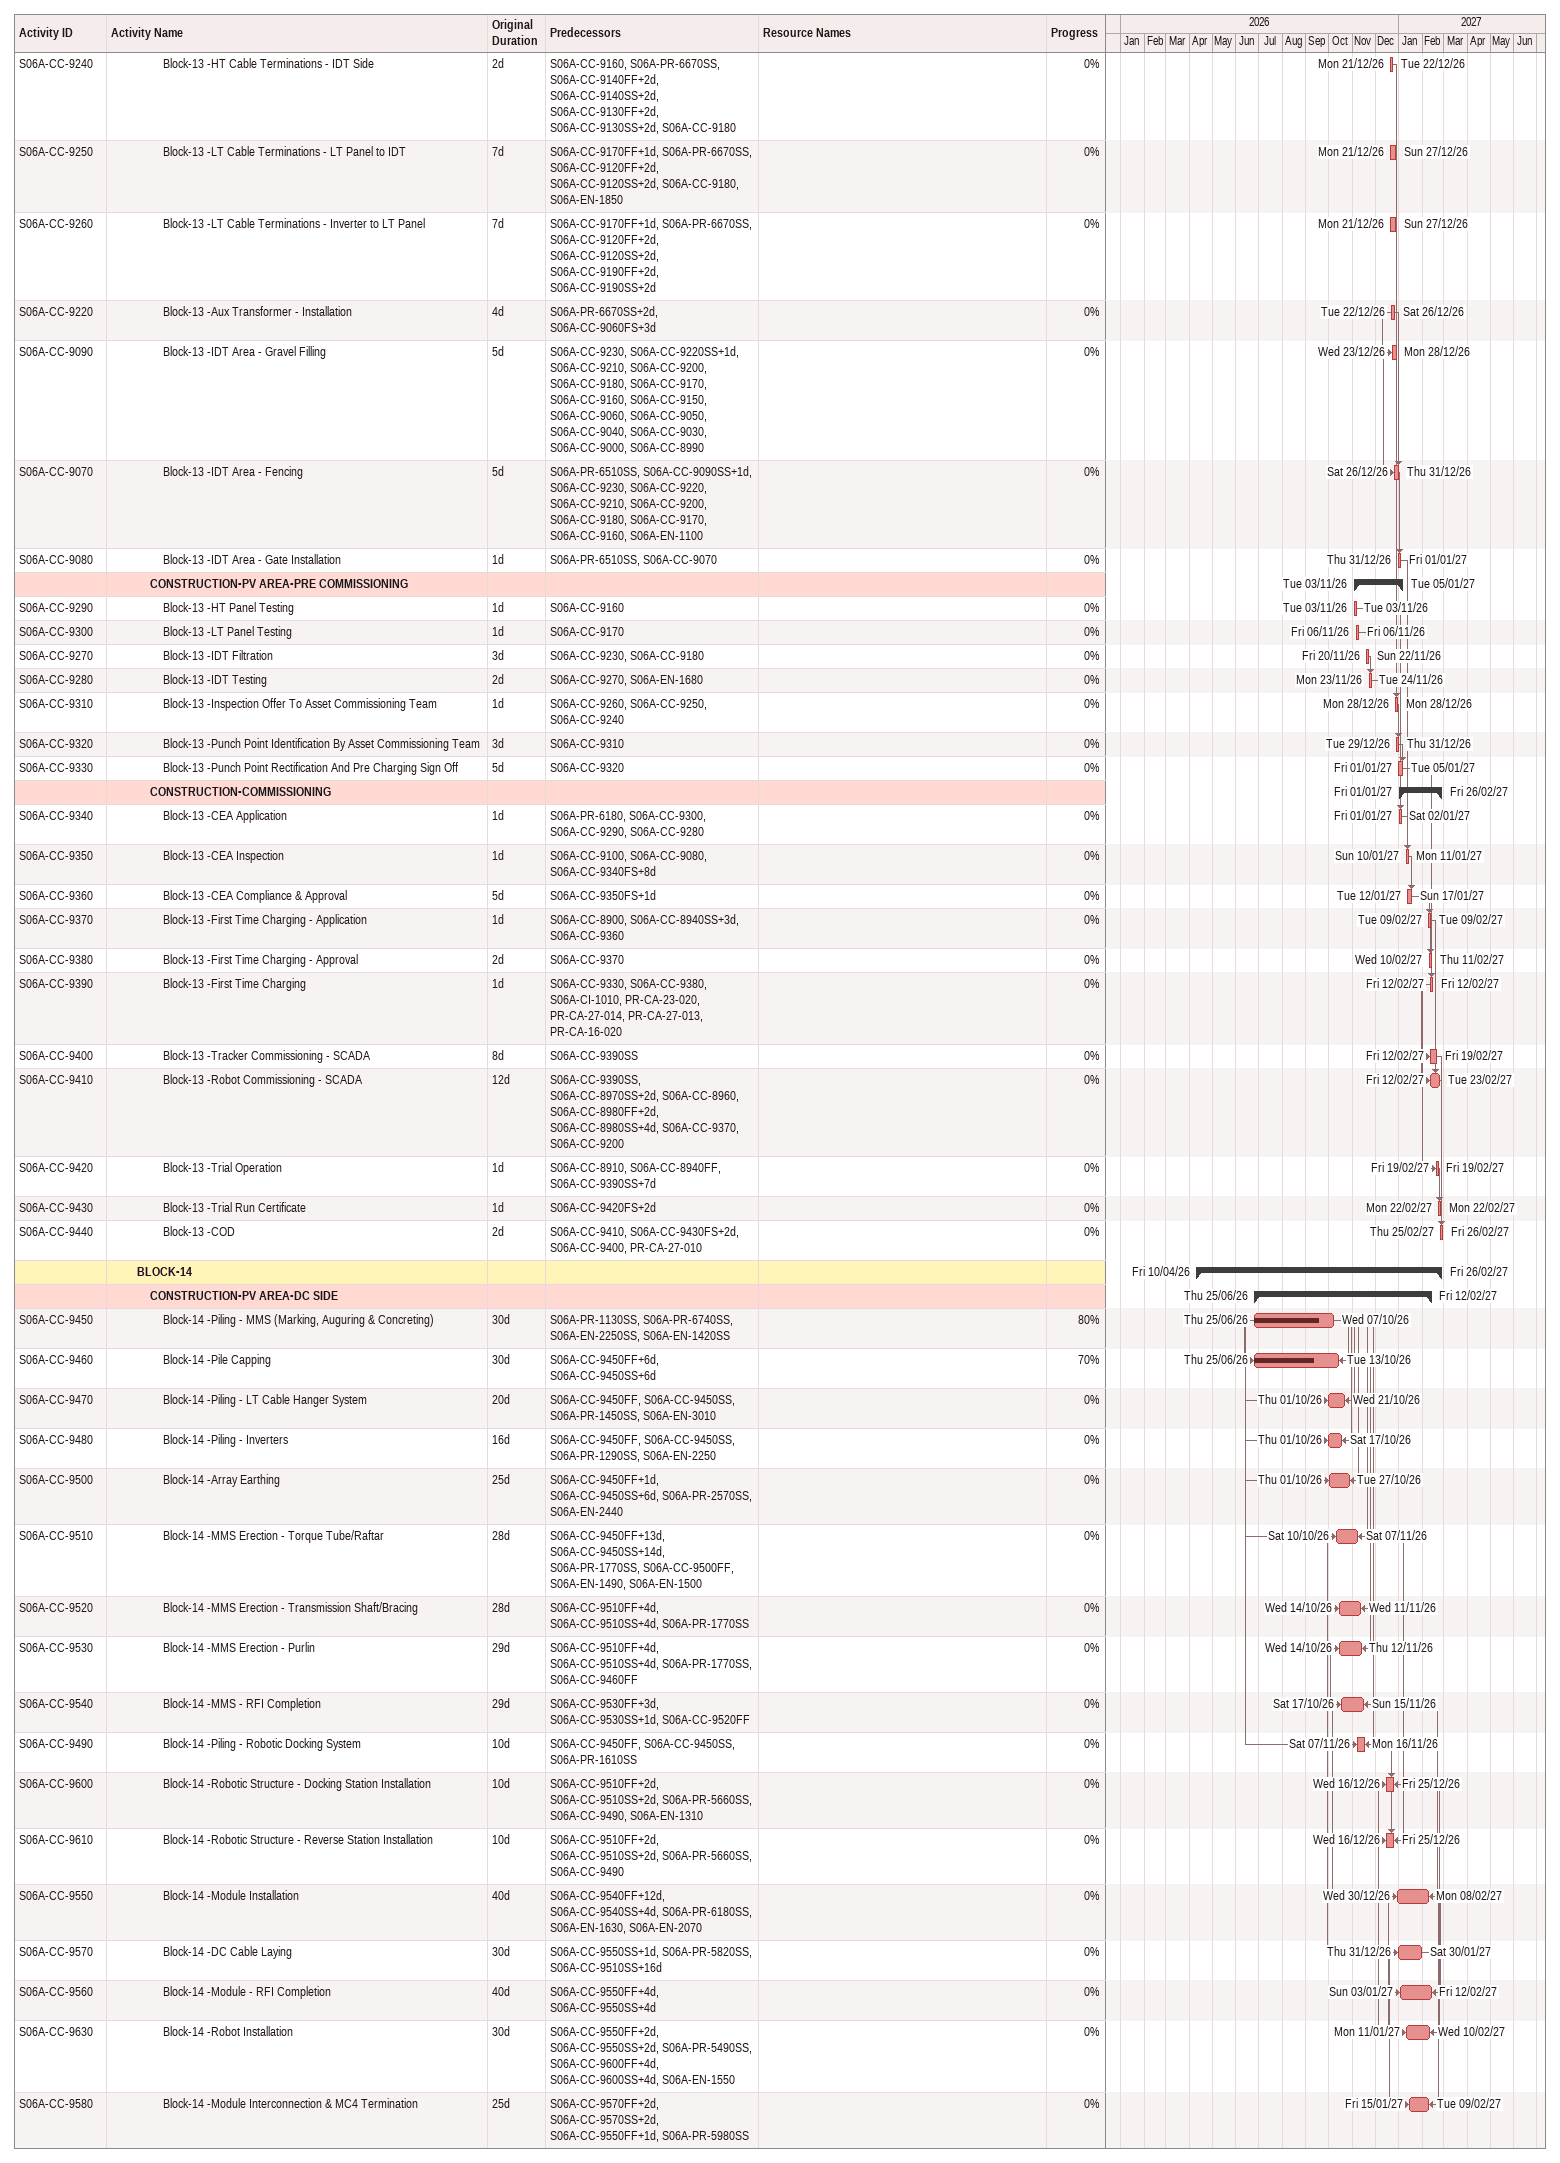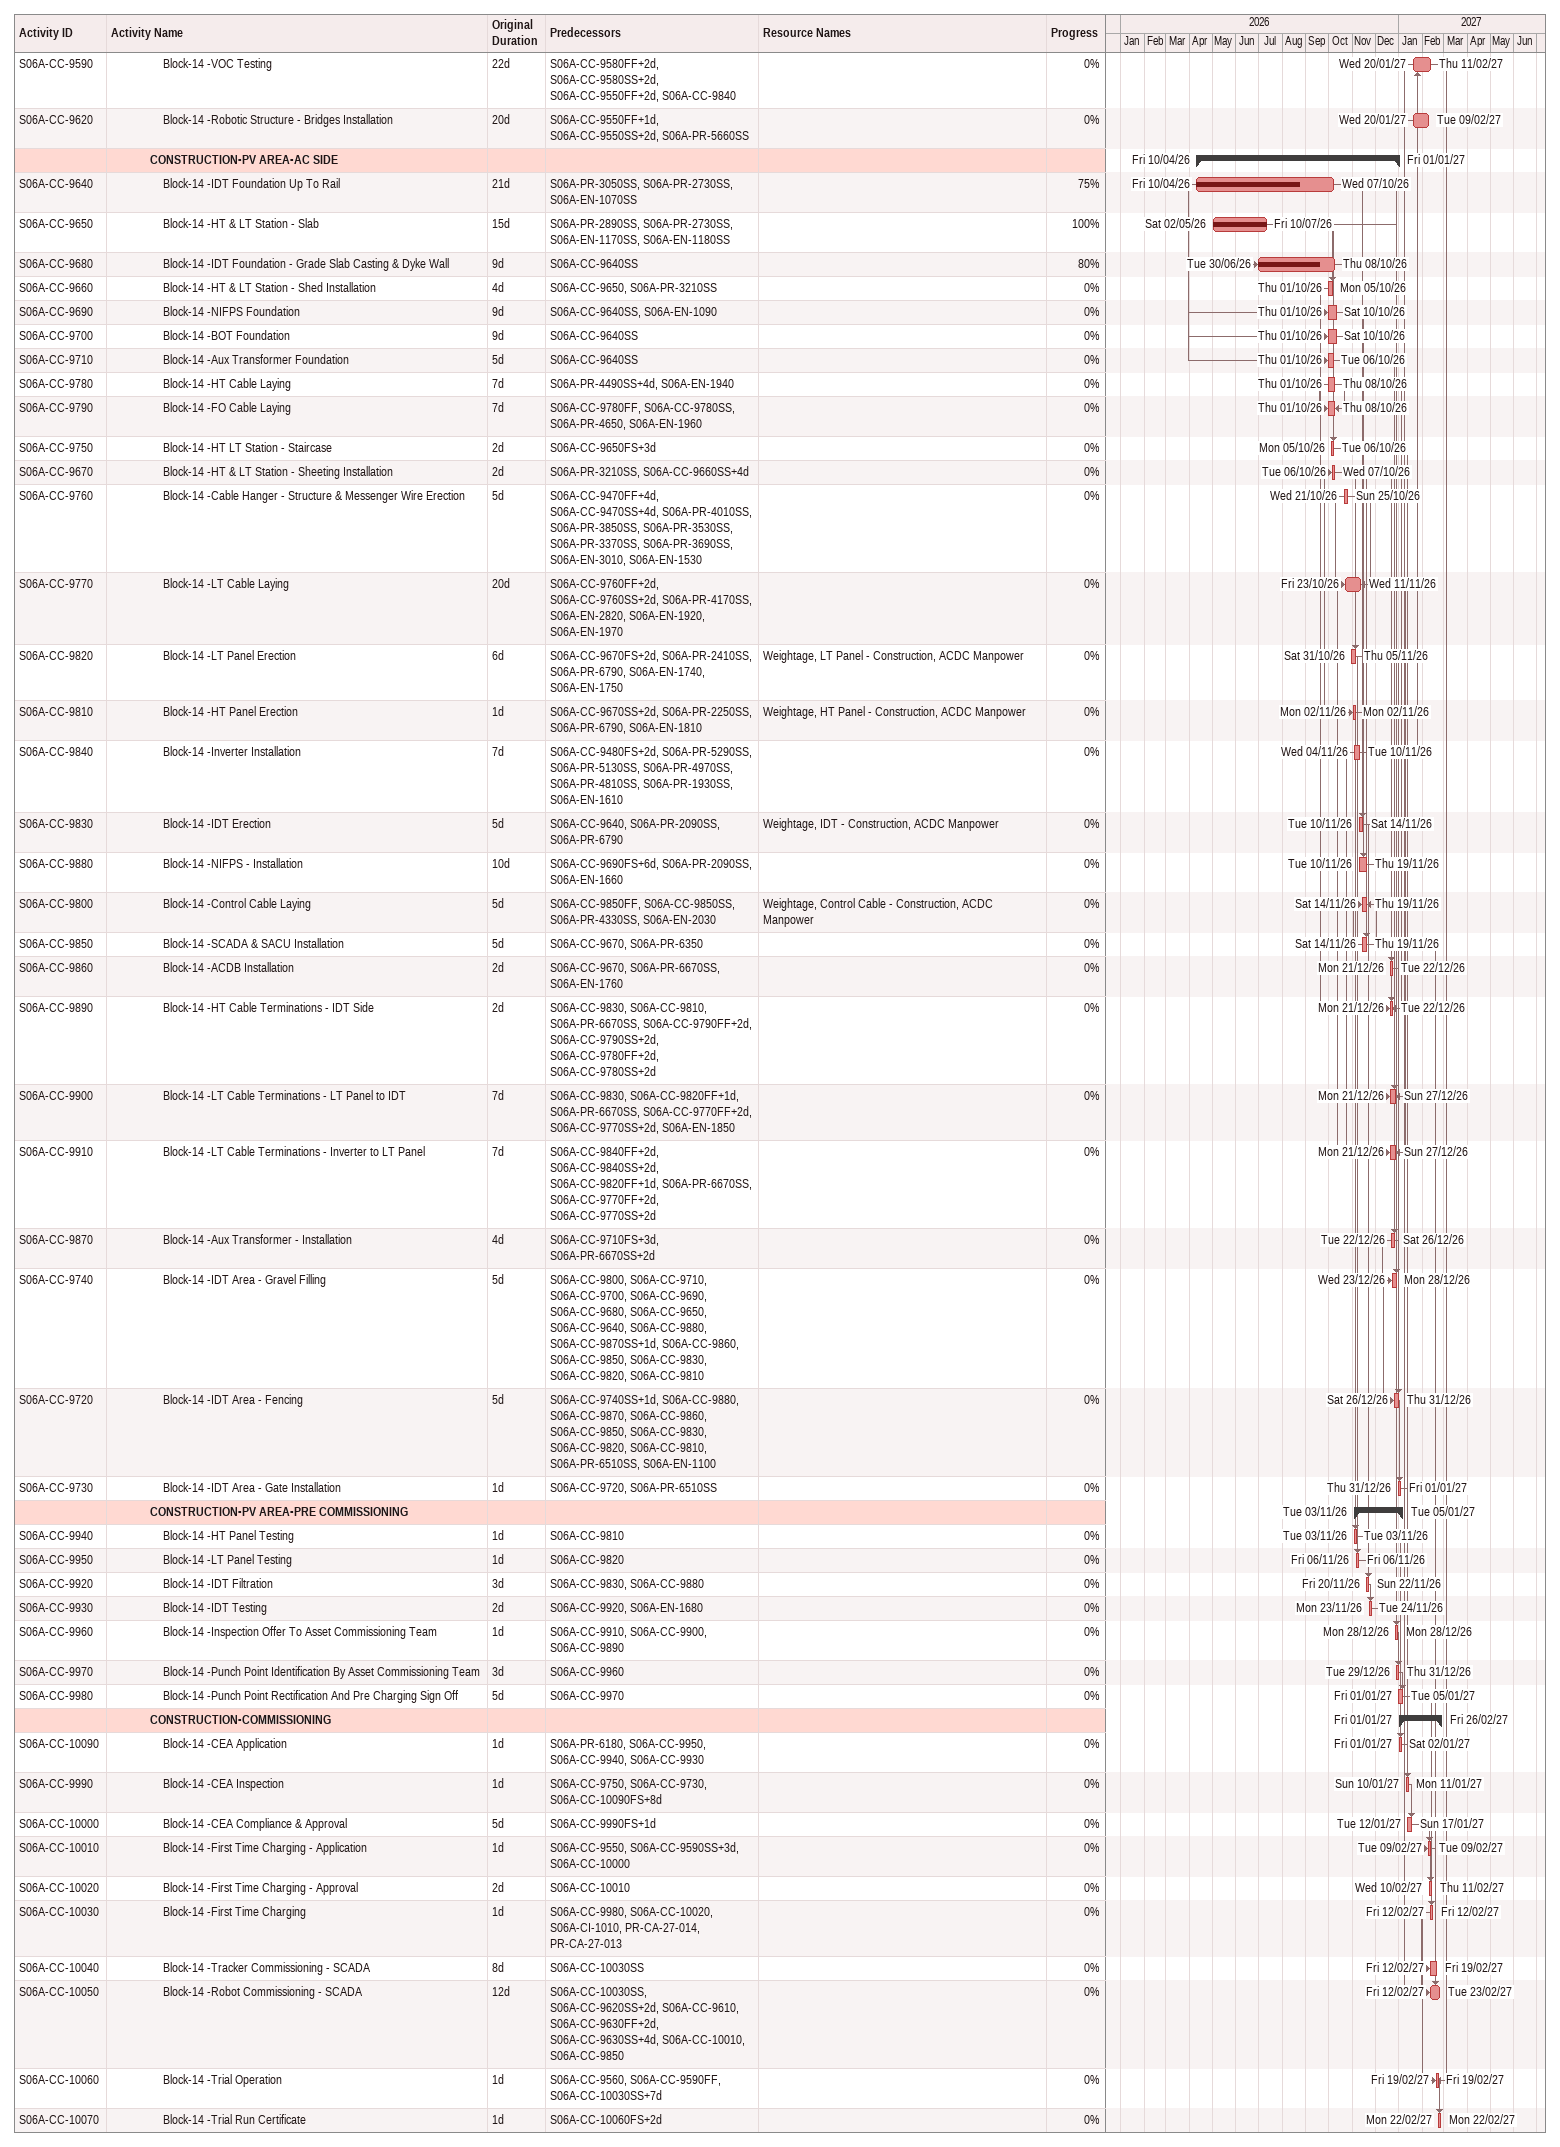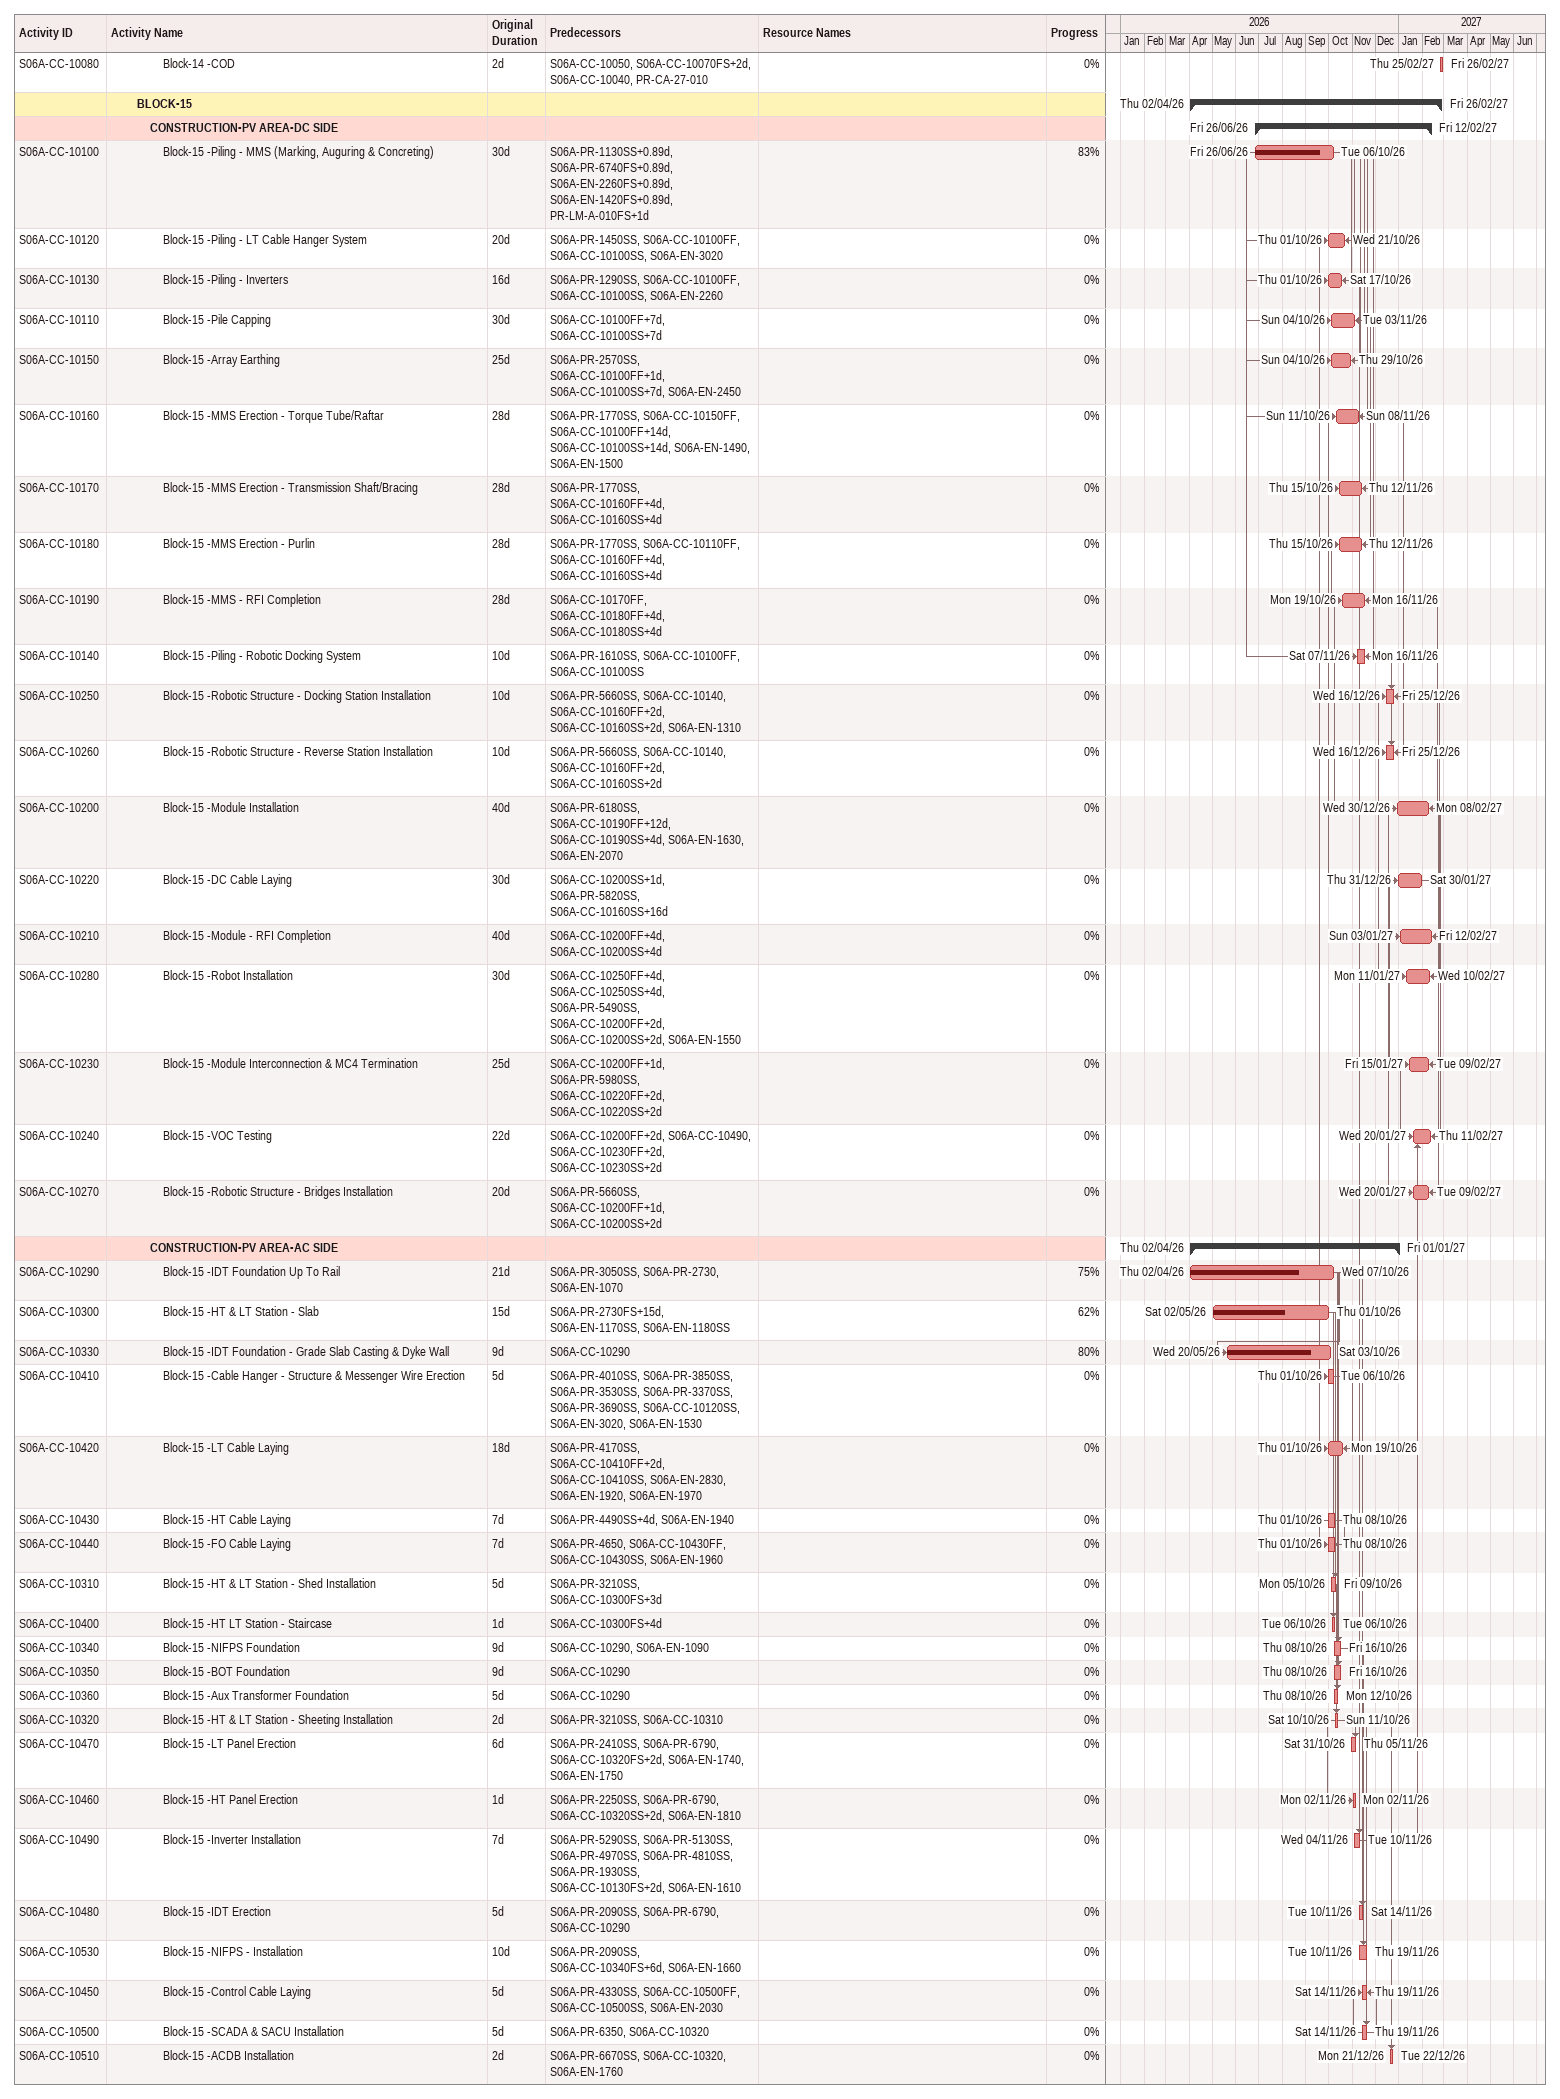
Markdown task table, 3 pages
| ID | Level | Task | Original duration | Start | Finish | Predecessors | Resources | % complete |
|---|---|---|---|---|---|---|---|---|
| S06A-CC-9240 | 5 | Block-13 -HT Cable Terminations - IDT Side | 2d | 2026-12-21 | 2026-12-22 | S06A-CC-9160, S06A-PR-6670SS, S06A-CC-9140FF+2d, S06A-CC-9140SS+2d, S06A-CC-9130FF+2d, S06A-CC-9130SS+2d, S06A-CC-9180 |  | 0 |
| S06A-CC-9250 | 5 | Block-13 -LT Cable Terminations - LT Panel to IDT | 7d | 2026-12-21 | 2026-12-27 | S06A-CC-9170FF+1d, S06A-PR-6670SS, S06A-CC-9120FF+2d, S06A-CC-9120SS+2d, S06A-CC-9180, S06A-EN-1850 |  | 0 |
| S06A-CC-9260 | 5 | Block-13 -LT Cable Terminations - Inverter to LT Panel | 7d | 2026-12-21 | 2026-12-27 | S06A-CC-9170FF+1d, S06A-PR-6670SS, S06A-CC-9120FF+2d, S06A-CC-9120SS+2d, S06A-CC-9190FF+2d, S06A-CC-9190SS+2d |  | 0 |
| S06A-CC-9220 | 5 | Block-13 -Aux Transformer - Installation | 4d | 2026-12-22 | 2026-12-26 | S06A-PR-6670SS+2d, S06A-CC-9060FS+3d |  | 0 |
| S06A-CC-9090 | 5 | Block-13 -IDT Area - Gravel Filling | 5d | 2026-12-23 | 2026-12-28 | S06A-CC-9230, S06A-CC-9220SS+1d, S06A-CC-9210, S06A-CC-9200, S06A-CC-9180, S06A-CC-9170, S06A-CC-9160, S06A-CC-9150, S06A-CC-9060, S06A-CC-9050, S06A-CC-9040, S06A-CC-9030, S06A-CC-9000, S06A-CC-8990 |  | 0 |
| S06A-CC-9070 | 5 | Block-13 -IDT Area - Fencing | 5d | 2026-12-26 | 2026-12-31 | S06A-PR-6510SS, S06A-CC-9090SS+1d, S06A-CC-9230, S06A-CC-9220, S06A-CC-9210, S06A-CC-9200, S06A-CC-9180, S06A-CC-9170, S06A-CC-9160, S06A-EN-1100 |  | 0 |
| S06A-CC-9080 | 5 | Block-13 -IDT Area - Gate Installation | 1d | 2026-12-31 | 2027-01-01 | S06A-PR-6510SS, S06A-CC-9070 |  | 0 |
|  | 4 | **CONSTRUCTION-PV AREA-PRE COMMISSIONING** |  | 2026-11-03 | 2027-01-05 |  |  |  |
| S06A-CC-9290 | 5 | Block-13 -HT Panel Testing | 1d | 2026-11-03 | 2026-11-03 | S06A-CC-9160 |  | 0 |
| S06A-CC-9300 | 5 | Block-13 -LT Panel Testing | 1d | 2026-11-06 | 2026-11-06 | S06A-CC-9170 |  | 0 |
| S06A-CC-9270 | 5 | Block-13 -IDT Filtration | 3d | 2026-11-20 | 2026-11-22 | S06A-CC-9230, S06A-CC-9180 |  | 0 |
| S06A-CC-9280 | 5 | Block-13 -IDT Testing | 2d | 2026-11-23 | 2026-11-24 | S06A-CC-9270, S06A-EN-1680 |  | 0 |
| S06A-CC-9310 | 5 | Block-13 -Inspection Offer To Asset Commissioning Team | 1d | 2026-12-28 | 2026-12-28 | S06A-CC-9260, S06A-CC-9250, S06A-CC-9240 |  | 0 |
| S06A-CC-9320 | 5 | Block-13 -Punch Point Identification By Asset Commissioning Team | 3d | 2026-12-29 | 2026-12-31 | S06A-CC-9310 |  | 0 |
| S06A-CC-9330 | 5 | Block-13 -Punch Point Rectification And Pre Charging Sign Off | 5d | 2027-01-01 | 2027-01-05 | S06A-CC-9320 |  | 0 |
|  | 4 | **CONSTRUCTION-COMMISSIONING** |  | 2027-01-01 | 2027-02-26 |  |  |  |
| S06A-CC-9340 | 5 | Block-13 -CEA Application | 1d | 2027-01-01 | 2027-01-02 | S06A-PR-6180, S06A-CC-9300, S06A-CC-9290, S06A-CC-9280 |  | 0 |
| S06A-CC-9350 | 5 | Block-13 -CEA Inspection | 1d | 2027-01-10 | 2027-01-11 | S06A-CC-9100, S06A-CC-9080, S06A-CC-9340FS+8d |  | 0 |
| S06A-CC-9360 | 5 | Block-13 -CEA Compliance & Approval | 5d | 2027-01-12 | 2027-01-17 | S06A-CC-9350FS+1d |  | 0 |
| S06A-CC-9370 | 5 | Block-13 -First Time Charging - Application | 1d | 2027-02-09 | 2027-02-09 | S06A-CC-8900, S06A-CC-8940SS+3d, S06A-CC-9360 |  | 0 |
| S06A-CC-9380 | 5 | Block-13 -First Time Charging - Approval | 2d | 2027-02-10 | 2027-02-11 | S06A-CC-9370 |  | 0 |
| S06A-CC-9390 | 5 | Block-13 -First Time Charging | 1d | 2027-02-12 | 2027-02-12 | S06A-CC-9330, S06A-CC-9380, S06A-CI-1010, PR-CA-23-020, PR-CA-27-014, PR-CA-27-013, PR-CA-16-020 |  | 0 |
| S06A-CC-9400 | 5 | Block-13 -Tracker Commissioning - SCADA | 8d | 2027-02-12 | 2027-02-19 | S06A-CC-9390SS |  | 0 |
| S06A-CC-9410 | 5 | Block-13 -Robot Commissioning - SCADA | 12d | 2027-02-12 | 2027-02-23 | S06A-CC-9390SS, S06A-CC-8970SS+2d, S06A-CC-8960, S06A-CC-8980FF+2d, S06A-CC-8980SS+4d, S06A-CC-9370, S06A-CC-9200 |  | 0 |
| S06A-CC-9420 | 5 | Block-13 -Trial Operation | 1d | 2027-02-19 | 2027-02-19 | S06A-CC-8910, S06A-CC-8940FF, S06A-CC-9390SS+7d |  | 0 |
| S06A-CC-9430 | 5 | Block-13 -Trial Run Certificate | 1d | 2027-02-22 | 2027-02-22 | S06A-CC-9420FS+2d |  | 0 |
| S06A-CC-9440 | 5 | Block-13 -COD | 2d | 2027-02-25 | 2027-02-26 | S06A-CC-9410, S06A-CC-9430FS+2d, S06A-CC-9400, PR-CA-27-010 |  | 0 |
|  | 3 | **BLOCK-14** |  | 2026-04-10 | 2027-02-26 |  |  |  |
|  | 4 | **CONSTRUCTION-PV AREA-DC SIDE** |  | 2026-06-25 | 2027-02-12 |  |  |  |
| S06A-CC-9450 | 5 | Block-14 -Piling - MMS (Marking, Auguring & Concreting) | 30d | 2026-06-25 | 2026-10-07 | S06A-PR-1130SS, S06A-PR-6740SS, S06A-EN-2250SS, S06A-EN-1420SS |  | 80 |
| S06A-CC-9460 | 5 | Block-14 -Pile Capping | 30d | 2026-06-25 | 2026-10-13 | S06A-CC-9450FF+6d, S06A-CC-9450SS+6d |  | 70 |
| S06A-CC-9470 | 5 | Block-14 -Piling - LT Cable Hanger System | 20d | 2026-10-01 | 2026-10-21 | S06A-CC-9450FF, S06A-CC-9450SS, S06A-PR-1450SS, S06A-EN-3010 |  | 0 |
| S06A-CC-9480 | 5 | Block-14 -Piling - Inverters | 16d | 2026-10-01 | 2026-10-17 | S06A-CC-9450FF, S06A-CC-9450SS, S06A-PR-1290SS, S06A-EN-2250 |  | 0 |
| S06A-CC-9500 | 5 | Block-14 -Array Earthing | 25d | 2026-10-01 | 2026-10-27 | S06A-CC-9450FF+1d, S06A-CC-9450SS+6d, S06A-PR-2570SS, S06A-EN-2440 |  | 0 |
| S06A-CC-9510 | 5 | Block-14 -MMS Erection - Torque Tube/Raftar | 28d | 2026-10-10 | 2026-11-07 | S06A-CC-9450FF+13d, S06A-CC-9450SS+14d, S06A-PR-1770SS, S06A-CC-9500FF, S06A-EN-1490, S06A-EN-1500 |  | 0 |
| S06A-CC-9520 | 5 | Block-14 -MMS Erection - Transmission Shaft/Bracing | 28d | 2026-10-14 | 2026-11-11 | S06A-CC-9510FF+4d, S06A-CC-9510SS+4d, S06A-PR-1770SS |  | 0 |
| S06A-CC-9530 | 5 | Block-14 -MMS Erection - Purlin | 29d | 2026-10-14 | 2026-11-12 | S06A-CC-9510FF+4d, S06A-CC-9510SS+4d, S06A-PR-1770SS, S06A-CC-9460FF |  | 0 |
| S06A-CC-9540 | 5 | Block-14 -MMS - RFI Completion | 29d | 2026-10-17 | 2026-11-15 | S06A-CC-9530FF+3d, S06A-CC-9530SS+1d, S06A-CC-9520FF |  | 0 |
| S06A-CC-9490 | 5 | Block-14 -Piling - Robotic Docking System | 10d | 2026-11-07 | 2026-11-16 | S06A-CC-9450FF, S06A-CC-9450SS, S06A-PR-1610SS |  | 0 |
| S06A-CC-9600 | 5 | Block-14 -Robotic Structure - Docking Station Installation | 10d | 2026-12-16 | 2026-12-25 | S06A-CC-9510FF+2d, S06A-CC-9510SS+2d, S06A-PR-5660SS, S06A-CC-9490, S06A-EN-1310 |  | 0 |
| S06A-CC-9610 | 5 | Block-14 -Robotic Structure - Reverse Station Installation | 10d | 2026-12-16 | 2026-12-25 | S06A-CC-9510FF+2d, S06A-CC-9510SS+2d, S06A-PR-5660SS, S06A-CC-9490 |  | 0 |
| S06A-CC-9550 | 5 | Block-14 -Module Installation | 40d | 2026-12-30 | 2027-02-08 | S06A-CC-9540FF+12d, S06A-CC-9540SS+4d, S06A-PR-6180SS, S06A-EN-1630, S06A-EN-2070 |  | 0 |
| S06A-CC-9570 | 5 | Block-14 -DC Cable Laying | 30d | 2026-12-31 | 2027-01-30 | S06A-CC-9550SS+1d, S06A-PR-5820SS, S06A-CC-9510SS+16d |  | 0 |
| S06A-CC-9560 | 5 | Block-14 -Module - RFI Completion | 40d | 2027-01-03 | 2027-02-12 | S06A-CC-9550FF+4d, S06A-CC-9550SS+4d |  | 0 |
| S06A-CC-9630 | 5 | Block-14 -Robot Installation | 30d | 2027-01-11 | 2027-02-10 | S06A-CC-9550FF+2d, S06A-CC-9550SS+2d, S06A-PR-5490SS, S06A-CC-9600FF+4d, S06A-CC-9600SS+4d, S06A-EN-1550 |  | 0 |
| S06A-CC-9580 | 5 | Block-14 -Module Interconnection & MC4 Termination | 25d | 2027-01-15 | 2027-02-09 | S06A-CC-9570FF+2d, S06A-CC-9570SS+2d, S06A-CC-9550FF+1d, S06A-PR-5980SS |  | 0 |
| S06A-CC-9590 | 5 | Block-14 -VOC Testing | 22d | 2027-01-20 | 2027-02-11 | S06A-CC-9580FF+2d, S06A-CC-9580SS+2d, S06A-CC-9550FF+2d, S06A-CC-9840 |  | 0 |
| S06A-CC-9620 | 5 | Block-14 -Robotic Structure - Bridges Installation | 20d | 2027-01-20 | 2027-02-09 | S06A-CC-9550FF+1d, S06A-CC-9550SS+2d, S06A-PR-5660SS |  | 0 |
|  | 4 | **CONSTRUCTION-PV AREA-AC SIDE** |  | 2026-04-10 | 2027-01-01 |  |  |  |
| S06A-CC-9640 | 5 | Block-14 -IDT Foundation Up To Rail | 21d | 2026-04-10 | 2026-10-07 | S06A-PR-3050SS, S06A-PR-2730SS, S06A-EN-1070SS |  | 75 |
| S06A-CC-9650 | 5 | Block-14 -HT & LT Station - Slab | 15d | 2026-05-02 | 2026-07-10 | S06A-PR-2890SS, S06A-PR-2730SS, S06A-EN-1170SS, S06A-EN-1180SS |  | 100 |
| S06A-CC-9680 | 5 | Block-14 -IDT Foundation - Grade Slab Casting & Dyke Wall | 9d | 2026-06-30 | 2026-10-08 | S06A-CC-9640SS |  | 80 |
| S06A-CC-9660 | 5 | Block-14 -HT & LT Station - Shed Installation | 4d | 2026-10-01 | 2026-10-05 | S06A-CC-9650, S06A-PR-3210SS |  | 0 |
| S06A-CC-9690 | 5 | Block-14 -NIFPS Foundation | 9d | 2026-10-01 | 2026-10-10 | S06A-CC-9640SS, S06A-EN-1090 |  | 0 |
| S06A-CC-9700 | 5 | Block-14 -BOT Foundation | 9d | 2026-10-01 | 2026-10-10 | S06A-CC-9640SS |  | 0 |
| S06A-CC-9710 | 5 | Block-14 -Aux Transformer Foundation | 5d | 2026-10-01 | 2026-10-06 | S06A-CC-9640SS |  | 0 |
| S06A-CC-9780 | 5 | Block-14 -HT Cable Laying | 7d | 2026-10-01 | 2026-10-08 | S06A-PR-4490SS+4d, S06A-EN-1940 |  | 0 |
| S06A-CC-9790 | 5 | Block-14 -FO Cable Laying | 7d | 2026-10-01 | 2026-10-08 | S06A-CC-9780FF, S06A-CC-9780SS, S06A-PR-4650, S06A-EN-1960 |  | 0 |
| S06A-CC-9750 | 5 | Block-14 -HT LT Station - Staircase | 2d | 2026-10-05 | 2026-10-06 | S06A-CC-9650FS+3d |  | 0 |
| S06A-CC-9670 | 5 | Block-14 -HT & LT Station - Sheeting Installation | 2d | 2026-10-06 | 2026-10-07 | S06A-PR-3210SS, S06A-CC-9660SS+4d |  | 0 |
| S06A-CC-9760 | 5 | Block-14 -Cable Hanger - Structure & Messenger Wire Erection | 5d | 2026-10-21 | 2026-10-25 | S06A-CC-9470FF+4d, S06A-CC-9470SS+4d, S06A-PR-4010SS, S06A-PR-3850SS, S06A-PR-3530SS, S06A-PR-3370SS, S06A-PR-3690SS, S06A-EN-3010, S06A-EN-1530 |  | 0 |
| S06A-CC-9770 | 5 | Block-14 -LT Cable Laying | 20d | 2026-10-23 | 2026-11-11 | S06A-CC-9760FF+2d, S06A-CC-9760SS+2d, S06A-PR-4170SS, S06A-EN-2820, S06A-EN-1920, S06A-EN-1970 |  | 0 |
| S06A-CC-9820 | 5 | Block-14 -LT Panel Erection | 6d | 2026-10-31 | 2026-11-05 | S06A-CC-9670FS+2d, S06A-PR-2410SS, S06A-PR-6790, S06A-EN-1740, S06A-EN-1750 | Weightage, LT Panel - Construction, ACDC Manpower | 0 |
| S06A-CC-9810 | 5 | Block-14 -HT Panel Erection | 1d | 2026-11-02 | 2026-11-02 | S06A-CC-9670SS+2d, S06A-PR-2250SS, S06A-PR-6790, S06A-EN-1810 | Weightage, HT Panel - Construction, ACDC Manpower | 0 |
| S06A-CC-9840 | 5 | Block-14 -Inverter Installation | 7d | 2026-11-04 | 2026-11-10 | S06A-CC-9480FS+2d, S06A-PR-5290SS, S06A-PR-5130SS, S06A-PR-4970SS, S06A-PR-4810SS, S06A-PR-1930SS, S06A-EN-1610 |  | 0 |
| S06A-CC-9830 | 5 | Block-14 -IDT Erection | 5d | 2026-11-10 | 2026-11-14 | S06A-CC-9640, S06A-PR-2090SS, S06A-PR-6790 | Weightage, IDT - Construction, ACDC Manpower | 0 |
| S06A-CC-9880 | 5 | Block-14 -NIFPS - Installation | 10d | 2026-11-10 | 2026-11-19 | S06A-CC-9690FS+6d, S06A-PR-2090SS, S06A-EN-1660 |  | 0 |
| S06A-CC-9800 | 5 | Block-14 -Control Cable Laying | 5d | 2026-11-14 | 2026-11-19 | S06A-CC-9850FF, S06A-CC-9850SS, S06A-PR-4330SS, S06A-EN-2030 | Weightage, Control Cable - Construction, ACDC Manpower | 0 |
| S06A-CC-9850 | 5 | Block-14 -SCADA & SACU Installation | 5d | 2026-11-14 | 2026-11-19 | S06A-CC-9670, S06A-PR-6350 |  | 0 |
| S06A-CC-9860 | 5 | Block-14 -ACDB Installation | 2d | 2026-12-21 | 2026-12-22 | S06A-CC-9670, S06A-PR-6670SS, S06A-EN-1760 |  | 0 |
| S06A-CC-9890 | 5 | Block-14 -HT Cable Terminations - IDT Side | 2d | 2026-12-21 | 2026-12-22 | S06A-CC-9830, S06A-CC-9810, S06A-PR-6670SS, S06A-CC-9790FF+2d, S06A-CC-9790SS+2d, S06A-CC-9780FF+2d, S06A-CC-9780SS+2d |  | 0 |
| S06A-CC-9900 | 5 | Block-14 -LT Cable Terminations - LT Panel to IDT | 7d | 2026-12-21 | 2026-12-27 | S06A-CC-9830, S06A-CC-9820FF+1d, S06A-PR-6670SS, S06A-CC-9770FF+2d, S06A-CC-9770SS+2d, S06A-EN-1850 |  | 0 |
| S06A-CC-9910 | 5 | Block-14 -LT Cable Terminations - Inverter to LT Panel | 7d | 2026-12-21 | 2026-12-27 | S06A-CC-9840FF+2d, S06A-CC-9840SS+2d, S06A-CC-9820FF+1d, S06A-PR-6670SS, S06A-CC-9770FF+2d, S06A-CC-9770SS+2d |  | 0 |
| S06A-CC-9870 | 5 | Block-14 -Aux Transformer - Installation | 4d | 2026-12-22 | 2026-12-26 | S06A-CC-9710FS+3d, S06A-PR-6670SS+2d |  | 0 |
| S06A-CC-9740 | 5 | Block-14 -IDT Area - Gravel Filling | 5d | 2026-12-23 | 2026-12-28 | S06A-CC-9800, S06A-CC-9710, S06A-CC-9700, S06A-CC-9690, S06A-CC-9680, S06A-CC-9650, S06A-CC-9640, S06A-CC-9880, S06A-CC-9870SS+1d, S06A-CC-9860, S06A-CC-9850, S06A-CC-9830, S06A-CC-9820, S06A-CC-9810 |  | 0 |
| S06A-CC-9720 | 5 | Block-14 -IDT Area - Fencing | 5d | 2026-12-26 | 2026-12-31 | S06A-CC-9740SS+1d, S06A-CC-9880, S06A-CC-9870, S06A-CC-9860, S06A-CC-9850, S06A-CC-9830, S06A-CC-9820, S06A-CC-9810, S06A-PR-6510SS, S06A-EN-1100 |  | 0 |
| S06A-CC-9730 | 5 | Block-14 -IDT Area - Gate Installation | 1d | 2026-12-31 | 2027-01-01 | S06A-CC-9720, S06A-PR-6510SS |  | 0 |
|  | 4 | **CONSTRUCTION-PV AREA-PRE COMMISSIONING** |  | 2026-11-03 | 2027-01-05 |  |  |  |
| S06A-CC-9940 | 5 | Block-14 -HT Panel Testing | 1d | 2026-11-03 | 2026-11-03 | S06A-CC-9810 |  | 0 |
| S06A-CC-9950 | 5 | Block-14 -LT Panel Testing | 1d | 2026-11-06 | 2026-11-06 | S06A-CC-9820 |  | 0 |
| S06A-CC-9920 | 5 | Block-14 -IDT Filtration | 3d | 2026-11-20 | 2026-11-22 | S06A-CC-9830, S06A-CC-9880 |  | 0 |
| S06A-CC-9930 | 5 | Block-14 -IDT Testing | 2d | 2026-11-23 | 2026-11-24 | S06A-CC-9920, S06A-EN-1680 |  | 0 |
| S06A-CC-9960 | 5 | Block-14 -Inspection Offer To Asset Commissioning Team | 1d | 2026-12-28 | 2026-12-28 | S06A-CC-9910, S06A-CC-9900, S06A-CC-9890 |  | 0 |
| S06A-CC-9970 | 5 | Block-14 -Punch Point Identification By Asset Commissioning Team | 3d | 2026-12-29 | 2026-12-31 | S06A-CC-9960 |  | 0 |
| S06A-CC-9980 | 5 | Block-14 -Punch Point Rectification And Pre Charging Sign Off | 5d | 2027-01-01 | 2027-01-05 | S06A-CC-9970 |  | 0 |
|  | 4 | **CONSTRUCTION-COMMISSIONING** |  | 2027-01-01 | 2027-02-26 |  |  |  |
| S06A-CC-10090 | 5 | Block-14 -CEA Application | 1d | 2027-01-01 | 2027-01-02 | S06A-PR-6180, S06A-CC-9950, S06A-CC-9940, S06A-CC-9930 |  | 0 |
| S06A-CC-9990 | 5 | Block-14 -CEA Inspection | 1d | 2027-01-10 | 2027-01-11 | S06A-CC-9750, S06A-CC-9730, S06A-CC-10090FS+8d |  | 0 |
| S06A-CC-10000 | 5 | Block-14 -CEA Compliance & Approval | 5d | 2027-01-12 | 2027-01-17 | S06A-CC-9990FS+1d |  | 0 |
| S06A-CC-10010 | 5 | Block-14 -First Time Charging - Application | 1d | 2027-02-09 | 2027-02-09 | S06A-CC-9550, S06A-CC-9590SS+3d, S06A-CC-10000 |  | 0 |
| S06A-CC-10020 | 5 | Block-14 -First Time Charging - Approval | 2d | 2027-02-10 | 2027-02-11 | S06A-CC-10010 |  | 0 |
| S06A-CC-10030 | 5 | Block-14 -First Time Charging | 1d | 2027-02-12 | 2027-02-12 | S06A-CC-9980, S06A-CC-10020, S06A-CI-1010, PR-CA-27-014, PR-CA-27-013 |  | 0 |
| S06A-CC-10040 | 5 | Block-14 -Tracker Commissioning - SCADA | 8d | 2027-02-12 | 2027-02-19 | S06A-CC-10030SS |  | 0 |
| S06A-CC-10050 | 5 | Block-14 -Robot Commissioning - SCADA | 12d | 2027-02-12 | 2027-02-23 | S06A-CC-10030SS, S06A-CC-9620SS+2d, S06A-CC-9610, S06A-CC-9630FF+2d, S06A-CC-9630SS+4d, S06A-CC-10010, S06A-CC-9850 |  | 0 |
| S06A-CC-10060 | 5 | Block-14 -Trial Operation | 1d | 2027-02-19 | 2027-02-19 | S06A-CC-9560, S06A-CC-9590FF, S06A-CC-10030SS+7d |  | 0 |
| S06A-CC-10070 | 5 | Block-14 -Trial Run Certificate | 1d | 2027-02-22 | 2027-02-22 | S06A-CC-10060FS+2d |  | 0 |
| S06A-CC-10080 | 5 | Block-14 -COD | 2d | 2027-02-25 | 2027-02-26 | S06A-CC-10050, S06A-CC-10070FS+2d, S06A-CC-10040, PR-CA-27-010 |  | 0 |
|  | 3 | **BLOCK-15** |  | 2026-04-02 | 2027-02-26 |  |  |  |
|  | 4 | **CONSTRUCTION-PV AREA-DC SIDE** |  | 2026-06-26 | 2027-02-12 |  |  |  |
| S06A-CC-10100 | 5 | Block-15 -Piling - MMS (Marking, Auguring & Concreting) | 30d | 2026-06-26 | 2026-10-06 | S06A-PR-1130SS+0.89d, S06A-PR-6740FS+0.89d, S06A-EN-2260FS+0.89d, S06A-EN-1420FS+0.89d, PR-LM-A-010FS+1d |  | 83 |
| S06A-CC-10120 | 5 | Block-15 -Piling - LT Cable Hanger System | 20d | 2026-10-01 | 2026-10-21 | S06A-PR-1450SS, S06A-CC-10100FF, S06A-CC-10100SS, S06A-EN-3020 |  | 0 |
| S06A-CC-10130 | 5 | Block-15 -Piling - Inverters | 16d | 2026-10-01 | 2026-10-17 | S06A-PR-1290SS, S06A-CC-10100FF, S06A-CC-10100SS, S06A-EN-2260 |  | 0 |
| S06A-CC-10110 | 5 | Block-15 -Pile Capping | 30d | 2026-10-04 | 2026-11-03 | S06A-CC-10100FF+7d, S06A-CC-10100SS+7d |  | 0 |
| S06A-CC-10150 | 5 | Block-15 -Array Earthing | 25d | 2026-10-04 | 2026-10-29 | S06A-PR-2570SS, S06A-CC-10100FF+1d, S06A-CC-10100SS+7d, S06A-EN-2450 |  | 0 |
| S06A-CC-10160 | 5 | Block-15 -MMS Erection - Torque Tube/Raftar | 28d | 2026-10-11 | 2026-11-08 | S06A-PR-1770SS, S06A-CC-10150FF, S06A-CC-10100FF+14d, S06A-CC-10100SS+14d, S06A-EN-1490, S06A-EN-1500 |  | 0 |
| S06A-CC-10170 | 5 | Block-15 -MMS Erection - Transmission Shaft/Bracing | 28d | 2026-10-15 | 2026-11-12 | S06A-PR-1770SS, S06A-CC-10160FF+4d, S06A-CC-10160SS+4d |  | 0 |
| S06A-CC-10180 | 5 | Block-15 -MMS Erection - Purlin | 28d | 2026-10-15 | 2026-11-12 | S06A-PR-1770SS, S06A-CC-10110FF, S06A-CC-10160FF+4d, S06A-CC-10160SS+4d |  | 0 |
| S06A-CC-10190 | 5 | Block-15 -MMS - RFI Completion | 28d | 2026-10-19 | 2026-11-16 | S06A-CC-10170FF, S06A-CC-10180FF+4d, S06A-CC-10180SS+4d |  | 0 |
| S06A-CC-10140 | 5 | Block-15 -Piling - Robotic Docking System | 10d | 2026-11-07 | 2026-11-16 | S06A-PR-1610SS, S06A-CC-10100FF, S06A-CC-10100SS |  | 0 |
| S06A-CC-10250 | 5 | Block-15 -Robotic Structure - Docking Station Installation | 10d | 2026-12-16 | 2026-12-25 | S06A-PR-5660SS, S06A-CC-10140, S06A-CC-10160FF+2d, S06A-CC-10160SS+2d, S06A-EN-1310 |  | 0 |
| S06A-CC-10260 | 5 | Block-15 -Robotic Structure - Reverse Station Installation | 10d | 2026-12-16 | 2026-12-25 | S06A-PR-5660SS, S06A-CC-10140, S06A-CC-10160FF+2d, S06A-CC-10160SS+2d |  | 0 |
| S06A-CC-10200 | 5 | Block-15 -Module Installation | 40d | 2026-12-30 | 2027-02-08 | S06A-PR-6180SS, S06A-CC-10190FF+12d, S06A-CC-10190SS+4d, S06A-EN-1630, S06A-EN-2070 |  | 0 |
| S06A-CC-10220 | 5 | Block-15 -DC Cable Laying | 30d | 2026-12-31 | 2027-01-30 | S06A-CC-10200SS+1d, S06A-PR-5820SS, S06A-CC-10160SS+16d |  | 0 |
| S06A-CC-10210 | 5 | Block-15 -Module - RFI Completion | 40d | 2027-01-03 | 2027-02-12 | S06A-CC-10200FF+4d, S06A-CC-10200SS+4d |  | 0 |
| S06A-CC-10280 | 5 | Block-15 -Robot Installation | 30d | 2027-01-11 | 2027-02-10 | S06A-CC-10250FF+4d, S06A-CC-10250SS+4d, S06A-PR-5490SS, S06A-CC-10200FF+2d, S06A-CC-10200SS+2d, S06A-EN-1550 |  | 0 |
| S06A-CC-10230 | 5 | Block-15 -Module Interconnection & MC4 Termination | 25d | 2027-01-15 | 2027-02-09 | S06A-CC-10200FF+1d, S06A-PR-5980SS, S06A-CC-10220FF+2d, S06A-CC-10220SS+2d |  | 0 |
| S06A-CC-10240 | 5 | Block-15 -VOC Testing | 22d | 2027-01-20 | 2027-02-11 | S06A-CC-10200FF+2d, S06A-CC-10490, S06A-CC-10230FF+2d, S06A-CC-10230SS+2d |  | 0 |
| S06A-CC-10270 | 5 | Block-15 -Robotic Structure - Bridges Installation | 20d | 2027-01-20 | 2027-02-09 | S06A-PR-5660SS, S06A-CC-10200FF+1d, S06A-CC-10200SS+2d |  | 0 |
|  | 4 | **CONSTRUCTION-PV AREA-AC SIDE** |  | 2026-04-02 | 2027-01-01 |  |  |  |
| S06A-CC-10290 | 5 | Block-15 -IDT Foundation Up To Rail | 21d | 2026-04-02 | 2026-10-07 | S06A-PR-3050SS, S06A-PR-2730, S06A-EN-1070 |  | 75 |
| S06A-CC-10300 | 5 | Block-15 -HT & LT Station - Slab | 15d | 2026-05-02 | 2026-10-01 | S06A-PR-2730FS+15d, S06A-EN-1170SS, S06A-EN-1180SS |  | 62 |
| S06A-CC-10330 | 5 | Block-15 -IDT Foundation - Grade Slab Casting & Dyke Wall | 9d | 2026-05-20 | 2026-10-03 | S06A-CC-10290 |  | 80 |
| S06A-CC-10410 | 5 | Block-15 -Cable Hanger - Structure & Messenger Wire Erection | 5d | 2026-10-01 | 2026-10-06 | S06A-PR-4010SS, S06A-PR-3850SS, S06A-PR-3530SS, S06A-PR-3370SS, S06A-PR-3690SS, S06A-CC-10120SS, S06A-EN-3020, S06A-EN-1530 |  | 0 |
| S06A-CC-10420 | 5 | Block-15 -LT Cable Laying | 18d | 2026-10-01 | 2026-10-19 | S06A-PR-4170SS, S06A-CC-10410FF+2d, S06A-CC-10410SS, S06A-EN-2830, S06A-EN-1920, S06A-EN-1970 |  | 0 |
| S06A-CC-10430 | 5 | Block-15 -HT Cable Laying | 7d | 2026-10-01 | 2026-10-08 | S06A-PR-4490SS+4d, S06A-EN-1940 |  | 0 |
| S06A-CC-10440 | 5 | Block-15 -FO Cable Laying | 7d | 2026-10-01 | 2026-10-08 | S06A-PR-4650, S06A-CC-10430FF, S06A-CC-10430SS, S06A-EN-1960 |  | 0 |
| S06A-CC-10310 | 5 | Block-15 -HT & LT Station - Shed Installation | 5d | 2026-10-05 | 2026-10-09 | S06A-PR-3210SS, S06A-CC-10300FS+3d |  | 0 |
| S06A-CC-10400 | 5 | Block-15 -HT LT Station - Staircase | 1d | 2026-10-06 | 2026-10-06 | S06A-CC-10300FS+4d |  | 0 |
| S06A-CC-10340 | 5 | Block-15 -NIFPS Foundation | 9d | 2026-10-08 | 2026-10-16 | S06A-CC-10290, S06A-EN-1090 |  | 0 |
| S06A-CC-10350 | 5 | Block-15 -BOT Foundation | 9d | 2026-10-08 | 2026-10-16 | S06A-CC-10290 |  | 0 |
| S06A-CC-10360 | 5 | Block-15 -Aux Transformer Foundation | 5d | 2026-10-08 | 2026-10-12 | S06A-CC-10290 |  | 0 |
| S06A-CC-10320 | 5 | Block-15 -HT & LT Station - Sheeting Installation | 2d | 2026-10-10 | 2026-10-11 | S06A-PR-3210SS, S06A-CC-10310 |  | 0 |
| S06A-CC-10470 | 5 | Block-15 -LT Panel Erection | 6d | 2026-10-31 | 2026-11-05 | S06A-PR-2410SS, S06A-PR-6790, S06A-CC-10320FS+2d, S06A-EN-1740, S06A-EN-1750 |  | 0 |
| S06A-CC-10460 | 5 | Block-15 -HT Panel Erection | 1d | 2026-11-02 | 2026-11-02 | S06A-PR-2250SS, S06A-PR-6790, S06A-CC-10320SS+2d, S06A-EN-1810 |  | 0 |
| S06A-CC-10490 | 5 | Block-15 -Inverter Installation | 7d | 2026-11-04 | 2026-11-10 | S06A-PR-5290SS, S06A-PR-5130SS, S06A-PR-4970SS, S06A-PR-4810SS, S06A-PR-1930SS, S06A-CC-10130FS+2d, S06A-EN-1610 |  | 0 |
| S06A-CC-10480 | 5 | Block-15 -IDT Erection | 5d | 2026-11-10 | 2026-11-14 | S06A-PR-2090SS, S06A-PR-6790, S06A-CC-10290 |  | 0 |
| S06A-CC-10530 | 5 | Block-15 -NIFPS - Installation | 10d | 2026-11-10 | 2026-11-19 | S06A-PR-2090SS, S06A-CC-10340FS+6d, S06A-EN-1660 |  | 0 |
| S06A-CC-10450 | 5 | Block-15 -Control Cable Laying | 5d | 2026-11-14 | 2026-11-19 | S06A-PR-4330SS, S06A-CC-10500FF, S06A-CC-10500SS, S06A-EN-2030 |  | 0 |
| S06A-CC-10500 | 5 | Block-15 -SCADA & SACU Installation | 5d | 2026-11-14 | 2026-11-19 | S06A-PR-6350, S06A-CC-10320 |  | 0 |
| S06A-CC-10510 | 5 | Block-15 -ACDB Installation | 2d | 2026-12-21 | 2026-12-22 | S06A-PR-6670SS, S06A-CC-10320, S06A-EN-1760 |  | 0 |
